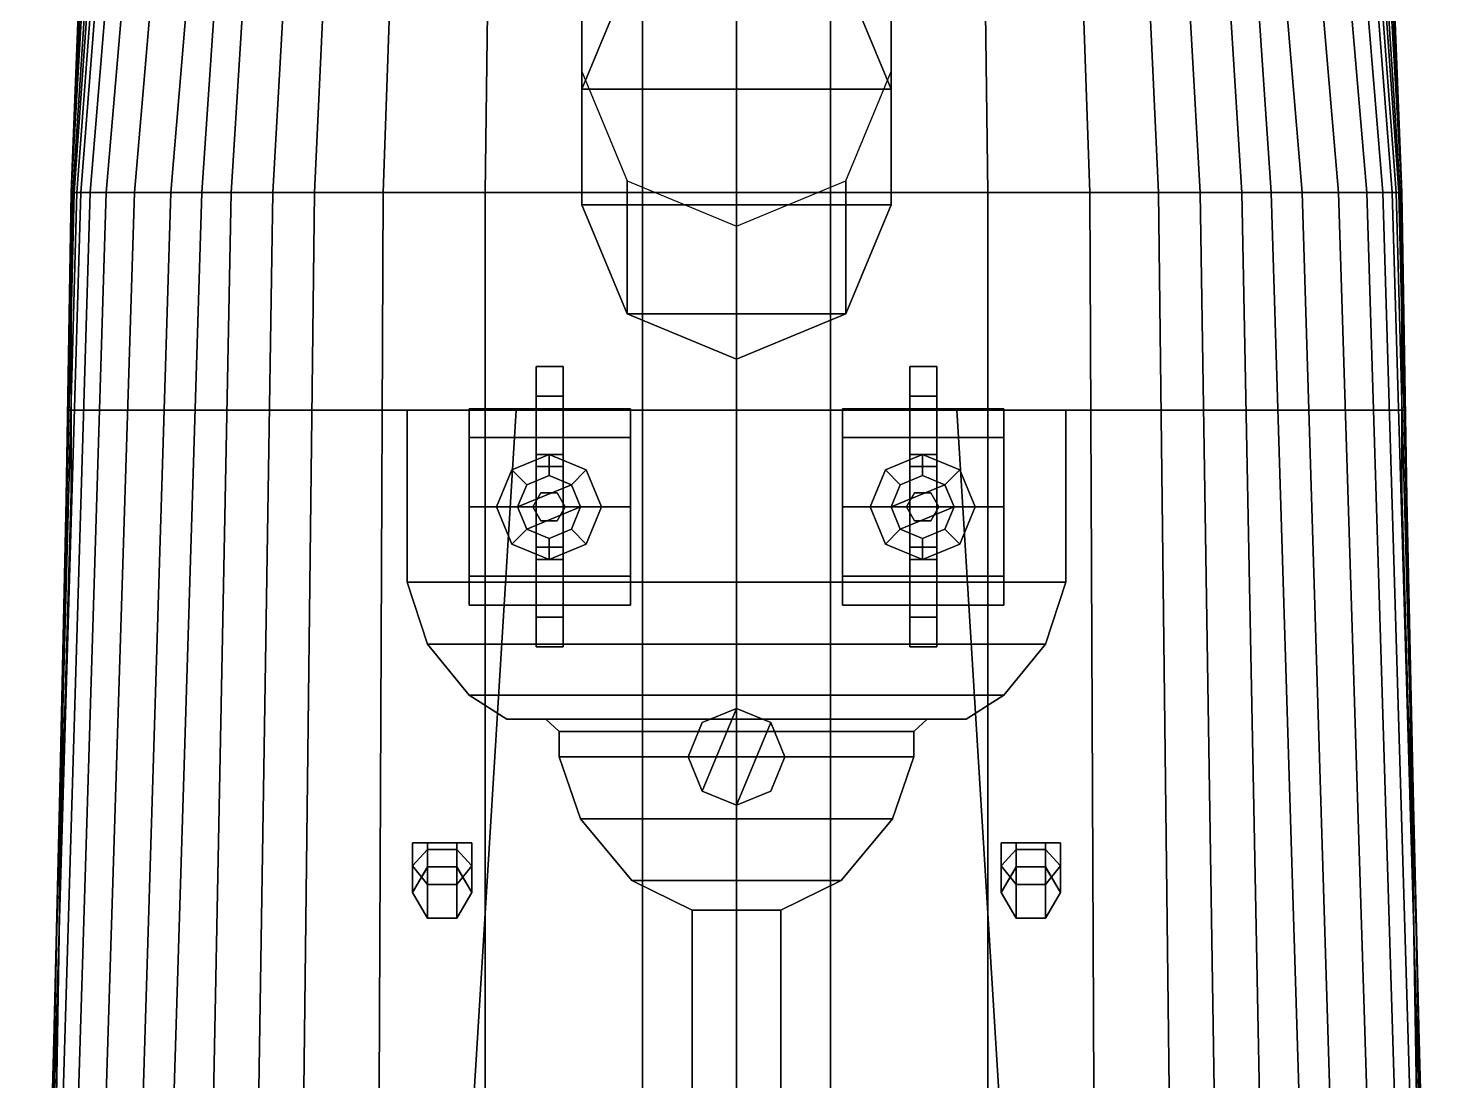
# Model space of a CAD drawing. Extents: x -5 to 5, y -54 to 54.
# Drawn here: x -5.27 to 5.27, y 3.91 to 11.74 of the extents above; entities that cross this region are included whole.
import ezdxf

# ---------------------------------------------------------------- set-up
doc = ezdxf.new("R2010")
doc.units = 0
doc.layers.get('0').update_dxf_attribs({"linetype": 'CONTINUOUS'})
doc.layers.add('SUPERSTRUCTURE', color=6, linetype='CONTINUOUS')

msp = doc.modelspace()

# ---------------------------------------------------------------- linework, layer by layer
for points in [[(-4.68, 17.42, 5.13), (-4.62, 17.42, 4.04), (-4.95, 10.52, 4.04), (-4.95, 10.52, 5.13)], [(-4.62, 17.42, 4.04), (-4.55, 17.42, 3.01), (-4.95, 10.52, 2.94), (-4.95, 10.52, 4.04)], [(-4.55, 17.42, 3.01), (-4.49, 17.42, 1.84), (-4.94, 10.52, 1.84), (-4.95, 10.52, 2.94)], [(-4.95, 10.52, 5.13), (4.95, 10.52, 5.13), (4.68, 17.42, 5.13), (-4.68, 17.42, 5.13)], [(-4.49, 17.42, 1.84), (-4.44, 17.42, 1.22), (-4.93, 10.52, 1.22), (-4.94, 10.52, 1.84)], [(-4.44, 17.42, 1.22), (-4.39, 17.42, 0.74), (-4.91, 10.52, 0.74), (-4.93, 10.52, 1.22)], [(-4.39, 17.42, 0.74), (-4.34, 17.42, 0.38), (-4.88, 10.52, 0.38), (-4.91, 10.52, 0.74)], [(-4.34, 17.42, 0.38), (-4.24, 17.42, -0.16), (-4.81, 10.52, -0.16), (-4.88, 10.52, 0.38)], [(-4.24, 17.42, -0.16), (-4.1, 17.42, -0.61), (-4.69, 10.52, -0.61), (-4.81, 10.52, -0.16)], [(-4.1, 17.42, -0.61), (-3.89, 17.42, -1.06), (-4.48, 10.52, -1.06), (-4.69, 10.52, -0.61)], [(-3.89, 17.42, -1.06), (-3.63, 17.42, -1.42), (-4.21, 10.52, -1.42), (-4.48, 10.52, -1.06)], [(-3.63, 17.42, -1.42), (-3.51, 17.42, -1.62), (-3.98, 10.52, -1.62), (-4.21, 10.52, -1.42)], [(-3.51, 17.42, -1.62), (-3.33, 17.42, -1.86), (-3.76, 10.52, -1.86), (-3.98, 10.52, -1.62)], [(-3.33, 17.42, -1.86), (-3.06, 17.42, -2.16), (-3.45, 10.52, -2.16), (-3.76, 10.52, -1.86)], [(-3.06, 17.42, -2.16), (-2.82, 17.42, -2.39), (-3.14, 10.52, -2.39), (-3.45, 10.52, -2.16)], [(-2.82, 17.42, -2.39), (-2.39, 17.42, -2.67), (-2.63, 10.52, -2.67), (-3.14, 10.52, -2.39)], [(-2.39, 17.42, -2.67), (-1.78, 17.42, -2.95), (-1.87, 10.52, -2.95), (-2.63, 10.52, -2.67)], [(-1.78, 17.42, -2.95), (-0.7, 17.42, -3.28), (-0.7, 10.52, -3.28), (-1.87, 10.52, -2.95)], [(-0.7, 17.42, -3.28), (0, 17.42, -3.41), (0, 10.52, -3.41), (-0.7, 10.52, -3.28)], [(0.7, 10.52, -3.28), (0, 10.52, -3.41), (0, 17.42, -3.41), (0.7, 17.42, -3.28)], [(1.87, 10.52, -2.95), (0.7, 10.52, -3.28), (0.7, 17.42, -3.28), (1.78, 17.42, -2.95)], [(2.63, 10.52, -2.67), (1.87, 10.52, -2.95), (1.78, 17.42, -2.95), (2.39, 17.42, -2.67)], [(3.14, 10.52, -2.39), (2.63, 10.52, -2.67), (2.39, 17.42, -2.67), (2.82, 17.42, -2.39)], [(3.45, 10.52, -2.16), (3.14, 10.52, -2.39), (2.82, 17.42, -2.39), (3.06, 17.42, -2.16)], [(3.76, 10.52, -1.86), (3.45, 10.52, -2.16), (3.06, 17.42, -2.16), (3.33, 17.42, -1.86)], [(3.98, 10.52, -1.62), (3.76, 10.52, -1.86), (3.33, 17.42, -1.86), (3.51, 17.42, -1.62)], [(4.21, 10.52, -1.42), (3.98, 10.52, -1.62), (3.51, 17.42, -1.62), (3.63, 17.42, -1.42)], [(4.48, 10.52, -1.06), (4.21, 10.52, -1.42), (3.63, 17.42, -1.42), (3.89, 17.42, -1.06)], [(4.69, 10.52, -0.61), (4.48, 10.52, -1.06), (3.89, 17.42, -1.06), (4.1, 17.42, -0.61)], [(4.81, 10.52, -0.16), (4.69, 10.52, -0.61), (4.1, 17.42, -0.61), (4.24, 17.42, -0.16)], [(4.88, 10.52, 0.38), (4.81, 10.52, -0.16), (4.24, 17.42, -0.16), (4.34, 17.42, 0.38)], [(4.91, 10.52, 0.74), (4.88, 10.52, 0.38), (4.34, 17.42, 0.38), (4.39, 17.42, 0.74)], [(4.93, 10.52, 1.22), (4.91, 10.52, 0.74), (4.39, 17.42, 0.74), (4.44, 17.42, 1.22)], [(4.94, 10.52, 1.84), (4.93, 10.52, 1.22), (4.44, 17.42, 1.22), (4.49, 17.42, 1.84)], [(4.95, 10.52, 2.94), (4.94, 10.52, 1.84), (4.49, 17.42, 1.84), (4.55, 17.42, 3.01)], [(4.95, 10.52, 4.04), (4.95, 10.52, 2.94), (4.55, 17.42, 3.01), (4.62, 17.42, 4.04)], [(4.95, 10.52, 5.13), (4.95, 10.52, 4.04), (4.62, 17.42, 4.04), (4.68, 17.42, 5.13)], [(-1.15, 11.29, 13.05), (-0.813, 12.103, 13.15), (-0.813, 13.163, 5.13), (-1.15, 12.35, 5.13)], [(0.813, 12.103, 13.15), (1.15, 11.29, 13.05), (1.15, 12.35, 5.13), (0.813, 13.163, 5.13)], [(-1.15, 10.43, 12.94), (-1.15, 11.29, 13.05), (-1.15, 12.35, 5.13), (-1.15, 11.42, 5.13)], [(1.15, 11.29, 13.05), (1.15, 10.43, 12.94), (1.15, 11.42, 5.13), (1.15, 12.35, 5.13)], [(0.813, 12.103, 13.15), (-0.813, 12.103, 13.15), (-1.15, 11.29, 13.05), (1.15, 11.29, 13.05)], [(-0.813, 9.617, 12.83), (-1.15, 10.43, 12.94), (-1.15, 11.42, 5.13), (-0.813, 10.607, 5.13)], [(1.15, 10.43, 12.94), (0.813, 9.617, 12.83), (0.813, 10.607, 5.13), (1.15, 11.42, 5.13)], [(1.15, 11.29, 13.05), (-1.15, 11.29, 13.05), (-1.15, 10.43, 12.94), (1.15, 10.43, 12.94)], [(0, 9.28, 12.81), (-0.813, 9.617, 12.83), (-0.813, 10.607, 5.13), (0, 10.27, 5.13)], [(0.813, 9.617, 12.83), (0, 9.28, 12.81), (0, 10.27, 5.13), (0.813, 10.607, 5.13)], [(-4.88, 10.52, 0.38), (-4.81, 10.52, -0.16), (-5.21, -2.83, -0.16), (-5.27, -2.83, 0.38)], [(-4.91, 10.52, 0.74), (-4.88, 10.52, 0.38), (-5.27, -2.83, 0.38), (-5.27, -2.83, 0.74)], [(-4.93, 10.52, 1.22), (-4.91, 10.52, 0.74), (-5.27, -2.83, 0.74), (-5.25, -2.83, 1.22)], [(-4.94, 10.52, 1.84), (-4.93, 10.52, 1.22), (-5.25, -2.83, 1.22), (-5.23, -2.83, 1.84)], [(-4.95, 10.52, 2.94), (-4.94, 10.52, 1.84), (-5.23, -2.83, 1.84), (-5.17, -2.83, 2.86)], [(-4.81, 10.52, -0.16), (-4.69, 10.52, -0.61), (-5.1, -2.83, -0.61), (-5.21, -2.83, -0.16)], [(-4.69, 10.52, -0.61), (-4.48, 10.52, -1.06), (-4.9, -2.83, -1.06), (-5.1, -2.83, -0.61)], [(-4.95, 8.29, 4.04), (-5.035, 5.37, 2.909), (-4.95, 10.52, 2.94), (-4.95, 10.52, 4.04)], [(-4.95, 10.52, 5.13), (-4.95, 10.52, 4.04), (-4.95, 8.29, 4.04), (-4.95, 8.9, 5.13)], [(-4.95, 8.9, 5.13), (4.95, 8.9, 5.13), (4.95, 10.52, 5.13), (-4.95, 10.52, 5.13)], [(-4.95, 8.9, 5.13), (-4.95, 8.29, 4.04), (-4.95, 10.52, 4.04), (-4.95, 10.52, 5.13)], [(-4.48, 10.52, -1.06), (-4.21, 10.52, -1.42), (-4.62, -2.83, -1.42), (-4.9, -2.83, -1.06)], [(-4.21, 10.52, -1.42), (-3.98, 10.52, -1.62), (-4.39, -2.83, -1.62), (-4.62, -2.83, -1.42)], [(-3.98, 10.52, -1.62), (-3.76, 10.52, -1.86), (-4.02, -2.83, -1.86), (-4.39, -2.83, -1.62)], [(-3.76, 10.52, -1.86), (-3.45, 10.52, -2.16), (-3.66, -2.83, -2.16), (-4.02, -2.83, -1.86)], [(-3.45, 10.52, -2.16), (-3.14, 10.52, -2.39), (-3.3, -2.83, -2.39), (-3.66, -2.83, -2.16)], [(-3.14, 10.52, -2.39), (-2.63, 10.52, -2.67), (-2.69, -2.83, -2.67), (-3.3, -2.83, -2.39)], [(-2.63, 10.52, -2.67), (-1.87, 10.52, -2.95), (-1.87, -2.83, -2.95), (-2.69, -2.83, -2.67)], [(-1.87, 10.52, -2.95), (-0.7, 10.52, -3.28), (-0.7, -2.83, -3.28), (-1.87, -2.83, -2.95)], [(-0.7, 10.52, -3.28), (0, 10.52, -3.41), (0, -2.83, -3.41), (-0.7, -2.83, -3.28)], [(0.7, -2.83, -3.28), (0, -2.83, -3.41), (0, 10.52, -3.41), (0.7, 10.52, -3.28)], [(1.87, -2.83, -2.95), (0.7, -2.83, -3.28), (0.7, 10.52, -3.28), (1.87, 10.52, -2.95)], [(2.69, -2.83, -2.67), (1.87, -2.83, -2.95), (1.87, 10.52, -2.95), (2.63, 10.52, -2.67)], [(3.3, -2.83, -2.39), (2.69, -2.83, -2.67), (2.63, 10.52, -2.67), (3.14, 10.52, -2.39)], [(3.66, -2.83, -2.16), (3.3, -2.83, -2.39), (3.14, 10.52, -2.39), (3.45, 10.52, -2.16)], [(4.02, -2.83, -1.86), (3.66, -2.83, -2.16), (3.45, 10.52, -2.16), (3.76, 10.52, -1.86)], [(4.39, -2.83, -1.62), (4.02, -2.83, -1.86), (3.76, 10.52, -1.86), (3.98, 10.52, -1.62)], [(4.62, -2.83, -1.42), (4.39, -2.83, -1.62), (3.98, 10.52, -1.62), (4.21, 10.52, -1.42)], [(4.9, -2.83, -1.06), (4.62, -2.83, -1.42), (4.21, 10.52, -1.42), (4.48, 10.52, -1.06)], [(5.1, -2.83, -0.61), (4.9, -2.83, -1.06), (4.48, 10.52, -1.06), (4.69, 10.52, -0.61)], [(5.21, -2.83, -0.16), (5.1, -2.83, -0.61), (4.69, 10.52, -0.61), (4.81, 10.52, -0.16)], [(5.27, -2.83, 0.38), (5.21, -2.83, -0.16), (4.81, 10.52, -0.16), (4.88, 10.52, 0.38)], [(5.27, -2.83, 0.74), (5.27, -2.83, 0.38), (4.88, 10.52, 0.38), (4.91, 10.52, 0.74)], [(5.25, -2.83, 1.22), (5.27, -2.83, 0.74), (4.91, 10.52, 0.74), (4.93, 10.52, 1.22)], [(5.23, -2.83, 1.84), (5.25, -2.83, 1.22), (4.93, 10.52, 1.22), (4.94, 10.52, 1.84)], [(5.17, -2.83, 2.86), (5.23, -2.83, 1.84), (4.94, 10.52, 1.84), (4.95, 10.52, 2.94)], [(4.95, 8.9, 5.13), (4.95, 8.29, 4.04), (4.95, 10.52, 4.04), (4.95, 10.52, 5.13)], [(4.95, 8.29, 4.04), (5.035, 5.37, 2.909), (4.95, 10.52, 2.94), (4.95, 10.52, 4.04)], [(4.95, 10.52, 5.13), (4.95, 10.52, 4.04), (4.95, 8.29, 4.04), (4.95, 8.9, 5.13)], [(1.15, 10.43, 12.94), (-1.15, 10.43, 12.94), (-0.813, 9.617, 12.83), (0.813, 9.617, 12.83)], [(0.813, 9.617, 12.83), (-0.813, 9.617, 12.83), (0, 9.28, 12.81)], [(-1.29, 9.225, 5.91), (-1.29, 8.57, 5.32), (-1.49, 8.57, 5.32), (-1.49, 9.225, 5.91)], [(-1.49, 8.57, 5.32), (-1.49, 8.48, 5.93), (-1.49, 9.005, 6.485), (-1.49, 9.225, 5.91)], [(-1.49, 9.225, 7.255), (-1.49, 9.005, 7.255), (-1.29, 9.005, 7.255), (-1.29, 9.225, 7.255)], [(-1.29, 9.225, 7.255), (-1.29, 9.225, 5.915), (-1.49, 9.225, 5.915), (-1.49, 9.225, 7.255)], [(-1.49, 9.225, 5.915), (-1.49, 9.005, 6.485), (-1.49, 9.005, 7.255), (-1.49, 9.225, 7.255)], [(-1.29, 9.005, 6.485), (-1.29, 8.48, 5.93), (-1.29, 8.57, 5.32), (-1.29, 9.225, 5.91)], [(-1.29, 9.005, 7.255), (-1.29, 9.005, 6.485), (-1.29, 9.225, 5.915), (-1.29, 9.225, 7.255)], [(1.49, 9.225, 5.91), (1.49, 8.57, 5.32), (1.29, 8.57, 5.32), (1.29, 9.225, 5.91)], [(1.29, 8.57, 5.32), (1.29, 8.48, 5.93), (1.29, 9.005, 6.485), (1.29, 9.225, 5.91)], [(1.29, 9.225, 7.255), (1.29, 9.005, 7.255), (1.49, 9.005, 7.255), (1.49, 9.225, 7.255)], [(1.49, 9.225, 7.255), (1.49, 9.225, 5.915), (1.29, 9.225, 5.915), (1.29, 9.225, 7.255)], [(1.29, 9.225, 5.915), (1.29, 9.005, 6.485), (1.29, 9.005, 7.255), (1.29, 9.225, 7.255)], [(1.49, 9.005, 6.485), (1.49, 8.48, 5.93), (1.49, 8.57, 5.32), (1.49, 9.225, 5.91)], [(1.49, 9.005, 7.255), (1.49, 9.005, 6.485), (1.49, 9.225, 5.915), (1.49, 9.225, 7.255)], [(-1.49, 9.005, 7.255), (-1.49, 9.005, 6.485), (-1.29, 9.005, 6.485), (-1.29, 9.005, 7.255)], [(-1.49, 9.005, 6.485), (-1.49, 8.48, 5.93), (-1.29, 8.48, 5.93), (-1.29, 9.005, 6.485)], [(1.29, 9.005, 6.485), (1.29, 8.48, 5.93), (1.49, 8.48, 5.93), (1.49, 9.005, 6.485)], [(1.29, 9.005, 7.255), (1.29, 9.005, 6.485), (1.49, 9.005, 6.485), (1.49, 9.005, 7.255)], [(-5.17, -2.83, 2.86), (5.17, -2.83, 2.86), (4.977, 8.9, 2.93), (-4.977, 8.9, 2.93)], [(-4.977, 8.9, 2.93), (4.977, 8.9, 2.93), (4.95, 8.9, 5.13), (-4.95, 8.9, 5.13)], [(2.45, 8.9, 5.13), (-2.45, 8.9, 5.13), (-2.45, 7.62, 5.13), (2.45, 7.62, 5.13)], [(-2.45, 7.62, 5.09), (-2.45, 8.9, 5.09), (2.45, 8.9, 5.09), (2.45, 7.62, 5.09)], [(-2.45, 7.62, 5.13), (-2.45, 8.9, 5.13), (-2.45, 8.9, 5.09), (-2.45, 7.62, 5.09)], [(-1.99, 8.91, 7.15), (-1.99, 7.664, 6.634), (-1.99, 7.45, 7.15), (-1.99, 8.696, 7.666)], [(-1.99, 8.696, 6.634), (-1.99, 8.18, 6.42), (-1.99, 7.664, 6.634), (-1.99, 8.91, 7.15)], [(-1.99, 8.91, 7.15), (-1.99, 8.696, 7.666), (-0.79, 8.696, 7.666), (-0.79, 8.91, 7.15)], [(-1.99, 8.696, 6.634), (-1.99, 8.91, 7.15), (-0.79, 8.91, 7.15), (-0.79, 8.696, 6.634)], [(-0.79, 8.696, 7.666), (-0.79, 7.45, 7.15), (-0.79, 7.664, 6.634), (-0.79, 8.91, 7.15)], [(-0.79, 8.91, 7.15), (-0.79, 7.664, 6.634), (-0.79, 8.18, 6.42), (-0.79, 8.696, 6.634)], [(0.79, 8.91, 7.15), (0.79, 8.696, 7.666), (1.99, 8.696, 7.666), (1.99, 8.91, 7.15)], [(0.79, 8.696, 6.634), (0.79, 8.91, 7.15), (1.99, 8.91, 7.15), (1.99, 8.696, 6.634)], [(0.79, 8.91, 7.15), (0.79, 7.664, 6.634), (0.79, 7.45, 7.15), (0.79, 8.696, 7.666)], [(0.79, 8.696, 6.634), (0.79, 8.18, 6.42), (0.79, 7.664, 6.634), (0.79, 8.91, 7.15)], [(1.99, 8.696, 7.666), (1.99, 7.45, 7.15), (1.99, 7.664, 6.634), (1.99, 8.91, 7.15)], [(1.99, 8.91, 7.15), (1.99, 7.664, 6.634), (1.99, 8.18, 6.42), (1.99, 8.696, 6.634)], [(2.45, 7.62, 5.09), (2.45, 8.9, 5.09), (2.45, 8.9, 5.13), (2.45, 7.62, 5.13)], [(-1.99, 8.696, 7.666), (-1.99, 7.45, 7.15), (-1.99, 7.664, 7.666), (-1.99, 8.18, 7.88)], [(-1.99, 8.696, 7.666), (-1.99, 8.18, 7.88), (-0.79, 8.18, 7.88), (-0.79, 8.696, 7.666)], [(-1.99, 8.18, 6.42), (-1.99, 8.696, 6.634), (-0.79, 8.696, 6.634), (-0.79, 8.18, 6.42)], [(-0.79, 8.18, 7.88), (-0.79, 7.664, 7.666), (-0.79, 7.45, 7.15), (-0.79, 8.696, 7.666)], [(0.79, 8.696, 7.666), (0.79, 8.18, 7.88), (1.99, 8.18, 7.88), (1.99, 8.696, 7.666)], [(0.79, 8.18, 6.42), (0.79, 8.696, 6.634), (1.99, 8.696, 6.634), (1.99, 8.18, 6.42)], [(0.79, 8.696, 7.666), (0.79, 7.45, 7.15), (0.79, 7.664, 7.666), (0.79, 8.18, 7.88)], [(1.99, 8.18, 7.88), (1.99, 7.664, 7.666), (1.99, 7.45, 7.15), (1.99, 8.696, 7.666)], [(-1.395, 8.57, 5.51), (-1.671, 8.456, 5.51), (-1.561, 8.346, 6.17), (-1.395, 8.415, 6.17)], [(-1.395, 8.57, 5.13), (-1.671, 8.456, 5.13), (-1.671, 8.456, 5.51), (-1.395, 8.57, 5.51)], [(-1.49, 7.79, 5.32), (-1.49, 8.57, 5.32), (-1.29, 8.57, 5.32), (-1.29, 7.79, 5.32)], [(-1.49, 7.88, 5.93), (-1.49, 8.48, 5.93), (-1.49, 8.57, 5.32), (-1.49, 7.79, 5.32)], [(-1.119, 8.456, 5.51), (-1.395, 8.57, 5.51), (-1.395, 8.415, 6.17), (-1.229, 8.346, 6.17)], [(-1.119, 8.456, 5.13), (-1.395, 8.57, 5.13), (-1.395, 8.57, 5.51), (-1.119, 8.456, 5.51)], [(-1.29, 8.57, 5.32), (-1.29, 8.48, 5.93), (-1.29, 7.88, 5.93), (-1.29, 7.79, 5.32)], [(1.385, 8.57, 5.13), (1.109, 8.456, 5.13), (1.109, 8.456, 5.51), (1.385, 8.57, 5.51)], [(1.385, 8.57, 5.51), (1.109, 8.456, 5.51), (1.219, 8.346, 6.17), (1.385, 8.415, 6.17)], [(1.29, 7.88, 5.93), (1.29, 8.48, 5.93), (1.29, 8.57, 5.32), (1.29, 7.79, 5.32)], [(1.29, 7.79, 5.32), (1.29, 8.57, 5.32), (1.49, 8.57, 5.32), (1.49, 7.79, 5.32)], [(1.661, 8.456, 5.13), (1.385, 8.57, 5.13), (1.385, 8.57, 5.51), (1.661, 8.456, 5.51)], [(1.661, 8.456, 5.51), (1.385, 8.57, 5.51), (1.385, 8.415, 6.17), (1.551, 8.346, 6.17)], [(1.49, 8.57, 5.32), (1.49, 8.48, 5.93), (1.49, 7.88, 5.93), (1.49, 7.79, 5.32)], [(-1.671, 8.456, 5.13), (-1.785, 8.18, 5.13), (-1.785, 8.18, 5.51), (-1.671, 8.456, 5.51)], [(-1.671, 8.456, 5.51), (-1.785, 8.18, 5.51), (-1.63, 8.18, 6.17), (-1.561, 8.346, 6.17)], [(-1.29, 7.88, 5.93), (-1.29, 8.48, 5.93), (-1.49, 8.48, 5.93), (-1.49, 7.88, 5.93)], [(-1.005, 8.18, 5.51), (-1.119, 8.456, 5.51), (-1.229, 8.346, 6.17), (-1.16, 8.18, 6.17)], [(-1.005, 8.18, 5.13), (-1.119, 8.456, 5.13), (-1.119, 8.456, 5.51), (-1.005, 8.18, 5.51)], [(1.109, 8.456, 5.13), (0.995, 8.18, 5.13), (0.995, 8.18, 5.51), (1.109, 8.456, 5.51)], [(1.109, 8.456, 5.51), (0.995, 8.18, 5.51), (1.15, 8.18, 6.17), (1.219, 8.346, 6.17)], [(1.49, 7.88, 5.93), (1.49, 8.48, 5.93), (1.29, 8.48, 5.93), (1.29, 7.88, 5.93)], [(1.775, 8.18, 5.51), (1.661, 8.456, 5.51), (1.551, 8.346, 6.17), (1.62, 8.18, 6.17)], [(1.775, 8.18, 5.13), (1.661, 8.456, 5.13), (1.661, 8.456, 5.51), (1.775, 8.18, 5.51)], [(-1.63, 8.18, 6.17), (-1.229, 8.346, 6.17), (-1.395, 8.415, 6.17), (-1.561, 8.346, 6.17)], [(-1.561, 8.014, 6.17), (-1.16, 8.18, 6.17), (-1.229, 8.346, 6.17), (-1.63, 8.18, 6.17)], [(1.15, 8.18, 6.17), (1.551, 8.346, 6.17), (1.385, 8.415, 6.17), (1.219, 8.346, 6.17)], [(1.219, 8.014, 6.17), (1.62, 8.18, 6.17), (1.551, 8.346, 6.17), (1.15, 8.18, 6.17)], [(-1.455, 8.284, 6.17), (-1.515, 8.18, 6.17), (-1.515, 8.18, 6.42), (-1.455, 8.284, 6.42)], [(-1.335, 8.284, 6.17), (-1.455, 8.284, 6.17), (-1.455, 8.284, 6.42), (-1.335, 8.284, 6.42)], [(-1.275, 8.18, 6.17), (-1.335, 8.284, 6.17), (-1.335, 8.284, 6.42), (-1.275, 8.18, 6.42)], [(1.325, 8.284, 6.17), (1.265, 8.18, 6.17), (1.265, 8.18, 6.42), (1.325, 8.284, 6.42)], [(1.445, 8.284, 6.17), (1.325, 8.284, 6.17), (1.325, 8.284, 6.42), (1.445, 8.284, 6.42)], [(1.505, 8.18, 6.17), (1.445, 8.284, 6.17), (1.445, 8.284, 6.42), (1.505, 8.18, 6.42)], [(-1.99, 8.18, 7.88), (-1.99, 7.664, 7.666), (-0.79, 7.664, 7.666), (-0.79, 8.18, 7.88)], [(-1.99, 7.664, 6.634), (-1.99, 8.18, 6.42), (-0.79, 8.18, 6.42), (-0.79, 7.664, 6.634)], [(-1.785, 8.18, 5.51), (-1.671, 7.904, 5.51), (-1.561, 8.014, 6.17), (-1.63, 8.18, 6.17)], [(-1.785, 8.18, 5.13), (-1.671, 7.904, 5.13), (-1.671, 7.904, 5.51), (-1.785, 8.18, 5.51)], [(-1.395, 7.945, 6.17), (-1.229, 8.014, 6.17), (-1.16, 8.18, 6.17), (-1.561, 8.014, 6.17)], [(-1.515, 8.18, 6.17), (-1.455, 8.076, 6.17), (-1.455, 8.076, 6.42), (-1.515, 8.18, 6.42)], [(-1.335, 8.076, 6.17), (-1.275, 8.18, 6.17), (-1.275, 8.18, 6.42), (-1.335, 8.076, 6.42)], [(-1.119, 7.904, 5.51), (-1.005, 8.18, 5.51), (-1.16, 8.18, 6.17), (-1.229, 8.014, 6.17)], [(-1.119, 7.904, 5.13), (-1.005, 8.18, 5.13), (-1.005, 8.18, 5.51), (-1.119, 7.904, 5.51)], [(0.79, 8.18, 7.88), (0.79, 7.664, 7.666), (1.99, 7.664, 7.666), (1.99, 8.18, 7.88)], [(0.79, 7.664, 6.634), (0.79, 8.18, 6.42), (1.99, 8.18, 6.42), (1.99, 7.664, 6.634)], [(0.995, 8.18, 5.13), (1.109, 7.904, 5.13), (1.109, 7.904, 5.51), (0.995, 8.18, 5.51)], [(0.995, 8.18, 5.51), (1.109, 7.904, 5.51), (1.219, 8.014, 6.17), (1.15, 8.18, 6.17)], [(1.385, 7.945, 6.17), (1.551, 8.014, 6.17), (1.62, 8.18, 6.17), (1.219, 8.014, 6.17)], [(1.265, 8.18, 6.17), (1.325, 8.076, 6.17), (1.325, 8.076, 6.42), (1.265, 8.18, 6.42)], [(1.445, 8.076, 6.17), (1.505, 8.18, 6.17), (1.505, 8.18, 6.42), (1.445, 8.076, 6.42)], [(1.661, 7.904, 5.51), (1.775, 8.18, 5.51), (1.62, 8.18, 6.17), (1.551, 8.014, 6.17)], [(1.661, 7.904, 5.13), (1.775, 8.18, 5.13), (1.775, 8.18, 5.51), (1.661, 7.904, 5.51)], [(-1.671, 7.904, 5.51), (-1.395, 7.79, 5.51), (-1.395, 7.945, 6.17), (-1.561, 8.014, 6.17)], [(-1.455, 8.076, 6.17), (-1.335, 8.076, 6.17), (-1.335, 8.076, 6.42), (-1.455, 8.076, 6.42)], [(-1.395, 7.79, 5.51), (-1.119, 7.904, 5.51), (-1.229, 8.014, 6.17), (-1.395, 7.945, 6.17)], [(1.109, 7.904, 5.51), (1.385, 7.79, 5.51), (1.385, 7.945, 6.17), (1.219, 8.014, 6.17)], [(1.325, 8.076, 6.17), (1.445, 8.076, 6.17), (1.445, 8.076, 6.42), (1.325, 8.076, 6.42)], [(1.385, 7.79, 5.51), (1.661, 7.904, 5.51), (1.551, 8.014, 6.17), (1.385, 7.945, 6.17)], [(-1.671, 7.904, 5.13), (-1.395, 7.79, 5.13), (-1.395, 7.79, 5.51), (-1.671, 7.904, 5.51)], [(-1.49, 7.36, 6.485), (-1.49, 7.88, 5.93), (-1.49, 7.79, 5.32), (-1.49, 7.14, 5.91)], [(-1.29, 7.36, 6.485), (-1.29, 7.88, 5.93), (-1.49, 7.88, 5.93), (-1.49, 7.36, 6.485)], [(-1.395, 7.79, 5.13), (-1.119, 7.904, 5.13), (-1.119, 7.904, 5.51), (-1.395, 7.79, 5.51)], [(-1.29, 7.79, 5.32), (-1.29, 7.88, 5.93), (-1.29, 7.36, 6.485), (-1.29, 7.14, 5.91)], [(1.109, 7.904, 5.13), (1.385, 7.79, 5.13), (1.385, 7.79, 5.51), (1.109, 7.904, 5.51)], [(1.49, 7.36, 6.485), (1.49, 7.88, 5.93), (1.29, 7.88, 5.93), (1.29, 7.36, 6.485)], [(1.29, 7.36, 6.485), (1.29, 7.88, 5.93), (1.29, 7.79, 5.32), (1.29, 7.14, 5.91)], [(1.385, 7.79, 5.13), (1.661, 7.904, 5.13), (1.661, 7.904, 5.51), (1.385, 7.79, 5.51)], [(1.49, 7.79, 5.32), (1.49, 7.88, 5.93), (1.49, 7.36, 6.485), (1.49, 7.14, 5.91)], [(-1.49, 7.14, 5.91), (-1.49, 7.79, 5.32), (-1.29, 7.79, 5.32), (-1.29, 7.14, 5.91)], [(1.29, 7.14, 5.91), (1.29, 7.79, 5.32), (1.49, 7.79, 5.32), (1.49, 7.14, 5.91)], [(-2.3, 7.16, 5.09), (-2.45, 7.62, 5.09), (2.45, 7.62, 5.09), (2.3, 7.16, 5.09)], [(2.45, 7.62, 5.13), (-2.45, 7.62, 5.13), (-2.3, 7.16, 5.13), (2.3, 7.16, 5.13)], [(-2.3, 7.16, 5.13), (-2.45, 7.62, 5.13), (-2.45, 7.62, 5.09), (-2.3, 7.16, 5.09)], [(-1.99, 7.664, 7.666), (-1.99, 7.45, 7.15), (-0.79, 7.45, 7.15), (-0.79, 7.664, 7.666)], [(-1.99, 7.45, 7.15), (-1.99, 7.664, 6.634), (-0.79, 7.664, 6.634), (-0.79, 7.45, 7.15)], [(0.79, 7.664, 7.666), (0.79, 7.45, 7.15), (1.99, 7.45, 7.15), (1.99, 7.664, 7.666)], [(0.79, 7.45, 7.15), (0.79, 7.664, 6.634), (1.99, 7.664, 6.634), (1.99, 7.45, 7.15)], [(2.3, 7.16, 5.09), (2.45, 7.62, 5.09), (2.45, 7.62, 5.13), (2.3, 7.16, 5.13)], [(-1.29, 7.14, 7.255), (-1.29, 7.36, 7.255), (-1.49, 7.36, 7.255), (-1.49, 7.14, 7.255)], [(-1.29, 7.36, 7.255), (-1.29, 7.36, 6.485), (-1.49, 7.36, 6.485), (-1.49, 7.36, 7.255)], [(-1.49, 7.36, 7.255), (-1.49, 7.36, 6.485), (-1.49, 7.14, 5.915), (-1.49, 7.14, 7.255)], [(-1.29, 7.14, 5.915), (-1.29, 7.36, 6.485), (-1.29, 7.36, 7.255), (-1.29, 7.14, 7.255)], [(1.49, 7.14, 7.255), (1.49, 7.36, 7.255), (1.29, 7.36, 7.255), (1.29, 7.14, 7.255)], [(1.29, 7.36, 7.255), (1.29, 7.36, 6.485), (1.29, 7.14, 5.915), (1.29, 7.14, 7.255)], [(1.49, 7.36, 7.255), (1.49, 7.36, 6.485), (1.29, 7.36, 6.485), (1.29, 7.36, 7.255)], [(1.49, 7.14, 5.915), (1.49, 7.36, 6.485), (1.49, 7.36, 7.255), (1.49, 7.14, 7.255)], [(2.3, 7.16, 5.13), (-2.3, 7.16, 5.13), (-1.99, 6.78, 5.13), (1.99, 6.78, 5.13)], [(-1.99, 6.78, 5.09), (-2.3, 7.16, 5.09), (2.3, 7.16, 5.09), (1.99, 6.78, 5.09)], [(-1.99, 6.78, 5.13), (-2.3, 7.16, 5.13), (-2.3, 7.16, 5.09), (-1.99, 6.78, 5.09)], [(-1.49, 7.14, 7.255), (-1.49, 7.14, 5.915), (-1.29, 7.14, 5.915), (-1.29, 7.14, 7.255)], [(1.29, 7.14, 7.255), (1.29, 7.14, 5.915), (1.49, 7.14, 5.915), (1.49, 7.14, 7.255)], [(1.99, 6.78, 5.09), (2.3, 7.16, 5.09), (2.3, 7.16, 5.13), (1.99, 6.78, 5.13)], [(-1.71, 6.6, 5.09), (-1.99, 6.78, 5.09), (1.99, 6.78, 5.09), (1.71, 6.6, 5.09)], [(1.99, 6.78, 5.13), (-1.99, 6.78, 5.13), (-1.71, 6.6, 5.13), (1.71, 6.6, 5.13)], [(-1.71, 6.6, 5.13), (-1.99, 6.78, 5.13), (-1.99, 6.78, 5.09), (-1.71, 6.6, 5.09)], [(1.71, 6.6, 5.09), (1.99, 6.78, 5.09), (1.99, 6.78, 5.13), (1.71, 6.6, 5.13)], [(-0.255, 6.065, 5.26), (0, 6.68, 5.26), (-0.255, 6.575, 5.26), (-0.36, 6.32, 5.26)], [(0, 6.68, 5.13), (-0.255, 6.575, 5.13), (-0.255, 6.575, 5.26), (0, 6.68, 5.26)], [(0, 5.96, 5.26), (0.255, 6.575, 5.26), (0, 6.68, 5.26), (-0.255, 6.065, 5.26)], [(0.255, 6.575, 5.13), (0, 6.68, 5.13), (0, 6.68, 5.26), (0.255, 6.575, 5.26)], [(-1.42, 6.6, 5.13), (-1.71, 6.6, 5.13), (-1.71, 6.6, 5.09), (-1.42, 6.6, 5.09)], [(1.42, 6.6, 5.13), (-1.42, 6.6, 5.13), (-1.32, 6.51, 5.13), (1.32, 6.51, 5.13)], [(-1.32, 6.51, 5.09), (-1.42, 6.6, 5.09), (1.42, 6.6, 5.09), (1.32, 6.51, 5.09)], [(-1.32, 6.51, 5.13), (-1.42, 6.6, 5.13), (-1.42, 6.6, 5.09), (-1.32, 6.51, 5.09)], [(-0.255, 6.575, 5.13), (-0.36, 6.32, 5.13), (-0.36, 6.32, 5.26), (-0.255, 6.575, 5.26)], [(0.255, 6.065, 5.26), (0.36, 6.32, 5.26), (0.255, 6.575, 5.26), (0, 5.96, 5.26)], [(0.36, 6.32, 5.13), (0.255, 6.575, 5.13), (0.255, 6.575, 5.26), (0.36, 6.32, 5.26)], [(1.32, 6.51, 5.09), (1.42, 6.6, 5.09), (1.42, 6.6, 5.13), (1.32, 6.51, 5.13)], [(1.71, 6.6, 5.13), (1.42, 6.6, 5.13), (1.42, 6.6, 5.09), (1.71, 6.6, 5.09)], [(-1.32, 6.32, 5.09), (-1.32, 6.51, 5.09), (1.32, 6.51, 5.09), (1.32, 6.32, 5.09)], [(1.32, 6.51, 5.13), (-1.32, 6.51, 5.13), (-1.32, 6.32, 5.13), (1.32, 6.32, 5.13)], [(-1.32, 6.32, 5.13), (-1.32, 6.51, 5.13), (-1.32, 6.51, 5.09), (-1.32, 6.32, 5.09)], [(1.32, 6.32, 5.09), (1.32, 6.51, 5.09), (1.32, 6.51, 5.13), (1.32, 6.32, 5.13)], [(1.32, 6.32, 5.13), (-1.32, 6.32, 5.13), (-1.16, 5.86, 5.13), (1.16, 5.86, 5.13)], [(-1.16, 5.86, 5.09), (-1.32, 6.32, 5.09), (1.32, 6.32, 5.09), (1.16, 5.86, 5.09)], [(-1.16, 5.86, 5.13), (-1.32, 6.32, 5.13), (-1.32, 6.32, 5.09), (-1.16, 5.86, 5.09)], [(-0.36, 6.32, 5.13), (-0.255, 6.065, 5.13), (-0.255, 6.065, 5.26), (-0.36, 6.32, 5.26)], [(0.255, 6.065, 5.13), (0.36, 6.32, 5.13), (0.36, 6.32, 5.26), (0.255, 6.065, 5.26)], [(1.16, 5.86, 5.09), (1.32, 6.32, 5.09), (1.32, 6.32, 5.13), (1.16, 5.86, 5.13)], [(-0.255, 6.065, 5.13), (0, 5.96, 5.13), (0, 5.96, 5.26), (-0.255, 6.065, 5.26)], [(0, 5.96, 5.13), (0.255, 6.065, 5.13), (0.255, 6.065, 5.26), (0, 5.96, 5.26)], [(1.16, 5.86, 5.13), (-1.16, 5.86, 5.13), (-0.78, 5.4, 5.13), (0.78, 5.4, 5.13)], [(-0.78, 5.4, 5.09), (-1.16, 5.86, 5.09), (1.16, 5.86, 5.09), (0.78, 5.4, 5.09)], [(-0.78, 5.4, 5.13), (-1.16, 5.86, 5.13), (-1.16, 5.86, 5.09), (-0.78, 5.4, 5.09)], [(0.78, 5.4, 5.09), (1.16, 5.86, 5.09), (1.16, 5.86, 5.13), (0.78, 5.4, 5.13)], [(-2.41, 5.68, 4.01), (-2.3, 5.68, 3.65), (-2.3, 5.63, 3.62), (-2.41, 5.51, 3.95)], [(-2.3, 5.68, 4.33), (-2.41, 5.68, 4.01), (-2.41, 5.51, 3.95), (-2.3, 5.37, 4.26)], [(-1.97, 5.68, 4.01), (-2.41, 5.68, 4.01), (-2.3, 5.68, 4.33), (-2.08, 5.68, 4.33)], [(-2.08, 5.68, 3.65), (-2.3, 5.68, 3.65), (-2.41, 5.68, 4.01), (-1.97, 5.68, 4.01)], [(-2.41, 5.51, 3.95), (-2.3, 5.63, 3.62), (-2.3, 5.5, 3.58), (-2.41, 5.31, 3.72)], [(-2.3, 5.68, 3.65), (-2.08, 5.68, 3.65), (-2.08, 5.63, 3.62), (-2.3, 5.63, 3.62)], [(-2.08, 5.68, 4.33), (-2.3, 5.68, 4.33), (-2.3, 5.37, 4.26), (-2.08, 5.37, 4.26)], [(-2.3, 5.63, 3.62), (-2.08, 5.63, 3.62), (-2.08, 5.5, 3.58), (-2.3, 5.5, 3.58)], [(-2.08, 5.68, 3.65), (-1.97, 5.68, 4.01), (-1.97, 5.51, 3.95), (-2.08, 5.63, 3.62)], [(-1.97, 5.68, 4.01), (-2.08, 5.68, 4.33), (-2.08, 5.37, 4.26), (-1.97, 5.51, 3.95)], [(-2.08, 5.63, 3.62), (-1.97, 5.51, 3.95), (-1.97, 5.31, 3.72), (-2.08, 5.5, 3.58)], [(1.97, 5.68, 4.01), (2.08, 5.68, 3.65), (2.08, 5.63, 3.62), (1.97, 5.51, 3.95)], [(2.08, 5.68, 4.33), (1.97, 5.68, 4.01), (1.97, 5.51, 3.95), (2.08, 5.37, 4.26)], [(2.41, 5.68, 4.01), (1.97, 5.68, 4.01), (2.08, 5.68, 4.33), (2.3, 5.68, 4.33)], [(2.3, 5.68, 3.65), (2.08, 5.68, 3.65), (1.97, 5.68, 4.01), (2.41, 5.68, 4.01)], [(1.97, 5.51, 3.95), (2.08, 5.63, 3.62), (2.08, 5.5, 3.58), (1.97, 5.31, 3.72)], [(2.08, 5.68, 3.65), (2.3, 5.68, 3.65), (2.3, 5.63, 3.62), (2.08, 5.63, 3.62)], [(2.3, 5.68, 4.33), (2.08, 5.68, 4.33), (2.08, 5.37, 4.26), (2.3, 5.37, 4.26)], [(2.08, 5.63, 3.62), (2.3, 5.63, 3.62), (2.3, 5.5, 3.58), (2.08, 5.5, 3.58)], [(2.3, 5.68, 3.65), (2.41, 5.68, 4.01), (2.41, 5.51, 3.95), (2.3, 5.63, 3.62)], [(2.41, 5.68, 4.01), (2.3, 5.68, 4.33), (2.3, 5.37, 4.26), (2.41, 5.51, 3.95)], [(2.3, 5.63, 3.62), (2.41, 5.51, 3.95), (2.41, 5.31, 3.72), (2.3, 5.5, 3.58)], [(-2.3, 5.37, 4.26), (-2.41, 5.51, 3.95), (-2.41, 5.31, 3.72), (-2.3, 5.12, 3.87)], [(-2.3, 5.501, 2.9), (-2.41, 5.31, 2.9), (-2.41, 5.31, 3.72), (-2.3, 5.501, 3.58)], [(-2.08, 5.501, 2.9), (-2.3, 5.501, 2.9), (-2.3, 5.501, 3.58), (-2.08, 5.501, 3.58)], [(-1.97, 5.51, 3.95), (-2.08, 5.37, 4.26), (-2.08, 5.12, 3.87), (-1.97, 5.31, 3.72)], [(-1.97, 5.31, 2.9), (-2.08, 5.501, 2.9), (-2.08, 5.501, 3.58), (-1.97, 5.31, 3.72)], [(2.08, 5.37, 4.26), (1.97, 5.51, 3.95), (1.97, 5.31, 3.72), (2.08, 5.12, 3.87)], [(2.08, 5.501, 2.9), (1.97, 5.31, 2.9), (1.97, 5.31, 3.72), (2.08, 5.501, 3.58)], [(2.3, 5.501, 2.9), (2.08, 5.501, 2.9), (2.08, 5.501, 3.58), (2.3, 5.501, 3.58)], [(2.41, 5.51, 3.95), (2.3, 5.37, 4.26), (2.3, 5.12, 3.87), (2.41, 5.31, 3.72)], [(2.41, 5.31, 2.9), (2.3, 5.501, 2.9), (2.3, 5.501, 3.58), (2.41, 5.31, 3.72)], [(-0.33, 5.18, 5.09), (-0.78, 5.4, 5.09), (0.78, 5.4, 5.09), (0.33, 5.18, 5.09)], [(0.78, 5.4, 5.13), (-0.78, 5.4, 5.13), (-0.33, 5.18, 5.13), (0.33, 5.18, 5.13)], [(-0.33, 5.18, 5.13), (-0.78, 5.4, 5.13), (-0.78, 5.4, 5.09), (-0.33, 5.18, 5.09)], [(0.33, 5.18, 5.09), (0.78, 5.4, 5.09), (0.78, 5.4, 5.13), (0.33, 5.18, 5.13)], [(-2.41, 5.31, 2.9), (-2.3, 5.119, 2.9), (-2.3, 5.119, 3.87), (-2.41, 5.31, 3.72)], [(-2.08, 5.37, 4.26), (-2.3, 5.37, 4.26), (-2.3, 5.12, 3.87), (-2.08, 5.12, 3.87)], [(-2.08, 5.119, 2.9), (-1.97, 5.31, 2.9), (-1.97, 5.31, 3.72), (-2.08, 5.119, 3.87)], [(1.97, 5.31, 2.9), (2.08, 5.119, 2.9), (2.08, 5.119, 3.87), (1.97, 5.31, 3.72)], [(2.3, 5.37, 4.26), (2.08, 5.37, 4.26), (2.08, 5.12, 3.87), (2.3, 5.12, 3.87)], [(2.3, 5.119, 2.9), (2.41, 5.31, 2.9), (2.41, 5.31, 3.72), (2.3, 5.119, 3.87)], [(-0.33, -2.03, 4.98), (-0.33, 5.18, 5.09), (0.33, 5.18, 5.09), (0.33, -2.03, 4.98)], [(0.33, 5.18, 5.13), (-0.33, 5.18, 5.13), (-0.33, -2.03, 5.02), (0.33, -2.03, 5.02)], [(-0.33, -2.03, 5.02), (-0.33, 5.18, 5.13), (-0.33, 5.18, 5.09), (-0.33, -2.03, 4.98)], [(0.33, -2.03, 4.98), (0.33, 5.18, 5.09), (0.33, 5.18, 5.13), (0.33, -2.03, 5.02)], [(-2.3, 5.119, 2.9), (-2.08, 5.119, 2.9), (-2.08, 5.119, 3.87), (-2.3, 5.119, 3.87)], [(2.08, 5.119, 2.9), (2.3, 5.119, 2.9), (2.3, 5.119, 3.87), (2.08, 5.119, 3.87)]]:
    msp.add_3dface(points)
at = {"color": 1}
for points in [[(-4.95, 10.52, 4.04), (-4.95, 10.52, 2.94), (-5.035, 5.37, 2.909), (-4.95, 8.29, 4.04)], [(4.95, 10.52, 4.04), (4.95, 10.52, 2.94), (5.035, 5.37, 2.909), (4.95, 8.29, 4.04)]]:
    msp.add_3dface(points, dxfattribs=at)
at = {"layer": 'SUPERSTRUCTURE'}
for points in [[(2, 3.06, 3.27), (1.64, 8.9, 3.27), (-1.64, 8.9, 3.27), (-2, 3.06, 3.27)], [(-1.64, 8.9, 3.27), (-1.64, 8.9, 2.93), (-2, 3.06, 2.89), (-2, 3.06, 3.27)], [(2, 3.06, 2.89), (1.64, 8.9, 2.93), (1.64, 8.9, 3.27), (2, 3.06, 3.27)]]:
    msp.add_3dface(points, dxfattribs=at)

doc.saveas('drawing.dxf')
